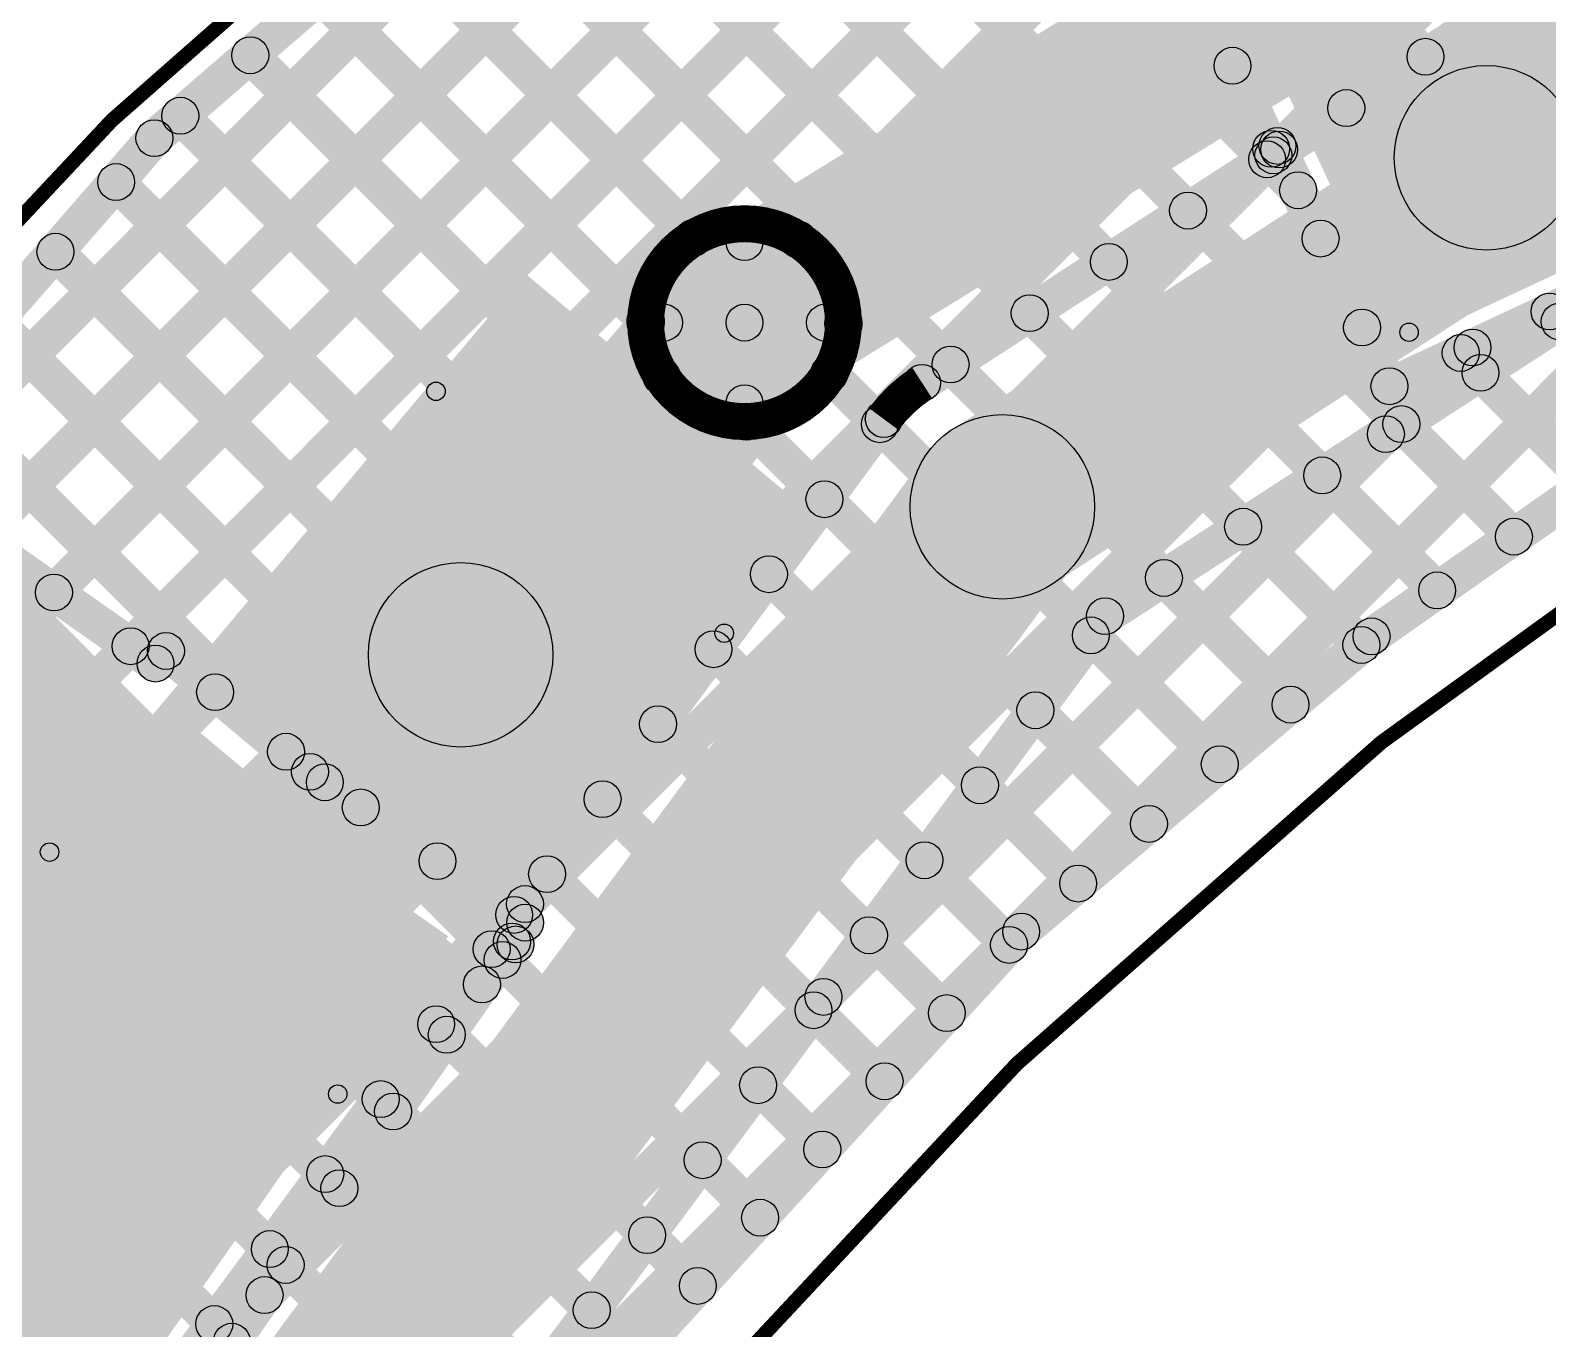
# Model space of a CAD drawing. Header units: millimetres. Extents: x 1.49 to 4.64, y 4.45 to 5.86.
# Drawn here: x 1.8464 to 2.2577, y 5.0424 to 5.3942 of the extents above; entities that cross this region are included whole.
import ezdxf

# ---------------------------------------------------------------- set-up
doc = ezdxf.new("R2010")
doc.units = ezdxf.units.MM
doc.header["$MEASUREMENT"] = 0
for name, color, linetype in [('BottomLayer', 5, 'Continuous'), ('Mechanical2', 216, 'Continuous'), ('TopLayer', 1, 'Continuous'), ('TopOverlay', 2, 'Continuous'), ('TopPaste', 8, 'Continuous'), ('TopSolder', 216, 'Continuous'), ('ViaHoleLayer', 16, 'Continuous')]:
    doc.layers.add(name, color=color, linetype=linetype)

# ---------------------------------------------------------------- blocks, each defined once
blk = doc.blocks.new('R__1206_2')
at = {"layer": 'TopLayer'}
for points in [[(-0.08, 0.035), (-0.02, 0.035), (-0.02, -0.035), (-0.08, -0.035)], [(0.02, 0.035), (0.08, 0.035), (0.08, -0.035), (0.02, -0.035)]]:
    blk.add_hatch(color=1, dxfattribs=at).paths.add_polyline_path(points)
at = {"layer": 'TopOverlay'}
h = blk.add_hatch(color=2, dxfattribs=at)
edge = h.paths.add_edge_path()
edge.add_arc((-0.084, 0.039), 0.0025, 0, 360)
h = blk.add_hatch(color=2, dxfattribs=at)
edge = h.paths.add_edge_path()
edge.add_arc((-0.084, 0.039), 0.0025, 0, 360)
for points in [[(-0.084, 0.0365), (-0.084, 0.0415), (0.084, 0.0415), (0.084, 0.0365)], [(-0.0815, -0.039), (-0.0865, -0.039), (-0.0865, 0.039), (-0.0815, 0.039)], [(0.0865, -0.039), (0.0815, -0.039), (0.0815, 0.039), (0.0865, 0.039)], [(-0.084, -0.0415), (-0.084, -0.0365), (0.084, -0.0365), (0.084, -0.0415)]]:
    blk.add_hatch(color=2, dxfattribs=at).paths.add_polyline_path(points)
h = blk.add_hatch(color=2, dxfattribs=at)
edge = h.paths.add_edge_path()
edge.add_arc((0.084, 0.039), 0.0025, 0, 360)
h = blk.add_hatch(color=2, dxfattribs=at)
edge = h.paths.add_edge_path()
edge.add_arc((0.084, 0.039), 0.0025, 0, 360)
h = blk.add_hatch(color=2, dxfattribs=at)
edge = h.paths.add_edge_path()
edge.add_arc((-0.084, -0.039), 0.0025, 0, 360)
h = blk.add_hatch(color=2, dxfattribs=at)
edge = h.paths.add_edge_path()
edge.add_arc((-0.084, -0.039), 0.0025, 0, 360)
h = blk.add_hatch(color=2, dxfattribs=at)
edge = h.paths.add_edge_path()
edge.add_arc((0.084, -0.039), 0.0025, 0, 360)
h = blk.add_hatch(color=2, dxfattribs=at)
edge = h.paths.add_edge_path()
edge.add_arc((0.084, -0.039), 0.0025, 0, 360)
at = {"layer": 'TopPaste'}
for points in [[(-0.08, 0.035), (-0.02, 0.035), (-0.02, -0.035), (-0.08, -0.035)], [(0.02, 0.035), (0.08, 0.035), (0.08, -0.035), (0.02, -0.035)]]:
    blk.add_hatch(color=8, dxfattribs=at).paths.add_polyline_path(points)
at = {"layer": 'TopSolder'}
for points in [[(-0.084, 0.039), (-0.016, 0.039), (-0.016, -0.039), (-0.084, -0.039)], [(0.016, 0.039), (0.084, 0.039), (0.084, -0.039), (0.016, -0.039)]]:
    blk.add_hatch(color=216, dxfattribs=at).paths.add_polyline_path(points)
at = {"layer": 'TopOverlay'}
for centre in [(-0.084, 0.039), (-0.084, 0.039), (0.084, 0.039), (0.084, 0.039), (-0.084, -0.039), (-0.084, -0.039), (0.084, -0.039), (0.084, -0.039)]:
    blk.add_circle(centre, 0.0025, dxfattribs=at)
blk = doc.blocks.new('W_____LED_5')
at = {"layer": 'TopLayer'}
for points in [[(-0.06526, 0.04685), (-0.02195, 0.04685), (-0.02195, -0.04685), (-0.06526, -0.04685)], [(-0.00226, 0.04685), (0.08947, 0.04685), (0.08947, -0.04685), (-0.00226, -0.04685)]]:
    blk.add_hatch(color=1, dxfattribs=at).paths.add_polyline_path(points)
at = {"layer": 'TopOverlay'}
h = blk.add_hatch(color=2, dxfattribs=at)
edge = h.paths.add_edge_path()
edge.add_arc((-0.069, 0.051), 0.0025, 0, 360)
h = blk.add_hatch(color=2, dxfattribs=at)
edge = h.paths.add_edge_path()
edge.add_arc((-0.069, 0.051), 0.0025, 0, 360)
for points in [[(-0.069, 0.0485), (-0.069, 0.0535), (0.094, 0.0535), (0.094, 0.0485)], [(-0.0715, 0.051), (-0.0665, 0.051), (-0.0665, -0.051), (-0.0715, -0.051)], [(0.134, 0.05301), (0.091, 0.05301), (0.091, -0.05299), (0.134, -0.05299)], [(-0.069, -0.0535), (-0.069, -0.0485), (0.094, -0.0485), (0.094, -0.0535)]]:
    blk.add_hatch(color=2, dxfattribs=at).paths.add_polyline_path(points)
h = blk.add_hatch(color=2, dxfattribs=at)
edge = h.paths.add_edge_path()
edge.add_arc((0.094, 0.051), 0.0025, 0, 360)
h = blk.add_hatch(color=2, dxfattribs=at)
edge = h.paths.add_edge_path()
edge.add_arc((-0.069, -0.051), 0.0025, 0, 360)
h = blk.add_hatch(color=2, dxfattribs=at)
edge = h.paths.add_edge_path()
edge.add_arc((-0.069, -0.051), 0.0025, 0, 360)
h = blk.add_hatch(color=2, dxfattribs=at)
edge = h.paths.add_edge_path()
edge.add_arc((0.094, -0.051), 0.0025, 0, 360)
at = {"layer": 'TopPaste'}
for points in [[(-0.06526, 0.04685), (-0.02195, 0.04685), (-0.02195, -0.04685), (-0.06526, -0.04685)], [(-0.00226, 0.04685), (0.08947, 0.04685), (0.08947, -0.04685), (-0.00226, -0.04685)]]:
    blk.add_hatch(color=8, dxfattribs=at).paths.add_polyline_path(points)
at = {"layer": 'TopSolder'}
for points in [[(-0.06926, 0.05085), (-0.01795, 0.05085), (-0.01795, -0.05085), (-0.06926, -0.05085)], [(-0.00626, 0.05085), (0.09347, 0.05085), (0.09347, -0.05085), (-0.00626, -0.05085)]]:
    blk.add_hatch(color=216, dxfattribs=at).paths.add_polyline_path(points)
at = {"layer": 'TopOverlay'}
for centre in [(-0.069, 0.051), (-0.069, 0.051), (0.094, 0.051), (-0.069, -0.051), (-0.069, -0.051), (0.094, -0.051)]:
    blk.add_circle(centre, 0.0025, dxfattribs=at)

msp = doc.modelspace()

# ---------------------------------------------------------------- hatches: boundary and pattern name
at = {"layer": 'BottomLayer'}
for points in [[(2.1869, 5.35681), (2.17983, 5.36388), (2.58827, 5.77232), (2.59534, 5.76525)], [(1.51354, 4.7188), (1.50646, 4.72587), (2.53458, 5.75399), (2.54166, 5.74692)], [(2.07034, 5.31096), (2.06327, 5.31803), (2.4809, 5.73566), (2.48797, 5.72859)], [(2.05804, 5.33401), (2.05097, 5.34109), (2.42721, 5.71733), (2.43428, 5.71026)], [(1.51354, 4.82487), (1.50646, 4.83194), (2.36466, 5.69013), (2.37173, 5.68306)], [(1.54709, 4.89377), (1.54001, 4.90084), (2.29395, 5.65478), (2.30102, 5.64771)], [(1.58833, 4.97037), (1.58126, 4.97745), (2.21993, 5.61611), (2.227, 5.60904)], [(1.63852, 5.05592), (1.63145, 5.06299), (2.13636, 5.5679), (2.14343, 5.56083)], [(2.08045, 5.52413), (2.08752, 5.5312), (2.22813, 5.39059), (2.22106, 5.38352)], [(2.05308, 5.2937), (2.02692, 5.3363), (2.3373, 5.52691), (2.36347, 5.4843)], [(2.05989, 5.50933), (2.06696, 5.5164), (2.20668, 5.37669), (2.1996, 5.36962)], [(2.03934, 5.49453), (2.04641, 5.5016), (2.18522, 5.36279), (2.17815, 5.35572)], [(1.71316, 5.16591), (1.70609, 5.17298), (2.02281, 5.48971), (2.02988, 5.48263)], [(2.01878, 5.47973), (2.02585, 5.4868), (2.16376, 5.34889), (2.15669, 5.34182)], [(1.99823, 5.46493), (2.0053, 5.472), (2.14231, 5.33499), (2.13524, 5.32792)], [(1.88327, 5.36122), (1.87673, 5.36878), (1.98673, 5.46378), (1.99327, 5.45622)], [(1.97835, 5.44945), (1.98542, 5.45653), (2.12085, 5.32109), (2.11378, 5.31402)], [(1.95938, 5.43307), (1.96645, 5.44014), (2.09939, 5.3072), (2.09232, 5.30013)], [(1.94041, 5.41669), (1.94748, 5.42376), (2.02972, 5.34151), (2.02265, 5.33444)], [(2.09087, 5.29447), (2.08544, 5.30287), (2.27053, 5.42277), (2.27597, 5.41438)], [(1.92143, 5.4003), (1.92851, 5.40737), (2.01673, 5.31915), (2.00966, 5.31208)], [(2.12349, 5.24412), (2.09631, 5.28608), (2.28141, 5.40598), (2.30859, 5.36402)], [(1.90246, 5.38392), (1.90953, 5.39099), (2.05016, 5.25037), (2.04309, 5.2433)], [(1.88349, 5.36753), (1.89056, 5.37461), (2.03512, 5.23005), (2.02805, 5.22298)], [(1.71377, 5.16671), (1.70623, 5.17329), (1.87623, 5.36829), (1.88377, 5.36171)], [(1.8661, 5.34957), (1.87317, 5.35664), (2.02008, 5.20973), (2.01301, 5.20266)], [(1.96427, 4.99275), (1.95719, 4.99982), (2.30964, 5.35227), (2.31672, 5.3452)], [(2.14046, 5.23127), (2.13502, 5.23967), (2.30935, 5.35259), (2.31479, 5.3442)], [(1.84963, 5.33068), (1.8567, 5.33776), (2.00505, 5.18941), (1.99797, 5.18234)], [(2.045, 5.315), (2.035, 5.315), (2.035, 5.33681), (2.045, 5.33681)], [(1.54984, 4.63479), (1.51016, 4.66521), (2.02016, 5.33021), (2.05984, 5.29979)], [(1.83316, 5.3118), (1.84024, 5.31887), (1.99001, 5.16909), (1.98294, 5.16202)], [(2.01819, 5.31), (2.01819, 5.32), (2.04, 5.32), (2.04, 5.31)], [(2.04, 5.31), (2.04, 5.32), (2.06181, 5.32), (2.06181, 5.31)], [(2.25745, 5.31177), (2.26452, 5.31884), (2.29371, 5.28966), (2.28664, 5.28259)], [(2.045, 5.29319), (2.035, 5.29319), (2.035, 5.315), (2.045, 5.315)], [(1.51354, 4.78951), (1.50646, 4.79658), (2.01391, 5.30403), (2.02099, 5.29696)], [(2.05944, 5.29765), (2.06651, 5.30472), (2.08023, 5.291), (2.07316, 5.28393)], [(2.21287, 5.2259), (2.20713, 5.2341), (2.30713, 5.3041), (2.31287, 5.2959)], [(2.23599, 5.29787), (2.24307, 5.30494), (2.27291, 5.2751), (2.26584, 5.26803)], [(1.8167, 5.29291), (1.82377, 5.29998), (1.97497, 5.14878), (1.9679, 5.1417)], [(1.51354, 4.75416), (1.50646, 4.76123), (2.03697, 5.29173), (2.04404, 5.28466)], [(1.69687, 4.76582), (1.68883, 4.77177), (2.07372, 5.29186), (2.08176, 5.28591)], [(2.03708, 5.28466), (2.04415, 5.29173), (2.06519, 5.27069), (2.05812, 5.26361)], [(2.21454, 5.28398), (2.22161, 5.29105), (2.25211, 5.26054), (2.24504, 5.25347)], [(2.06492, 5.12876), (2.05785, 5.13583), (2.21034, 5.28833), (2.21741, 5.28126)], [(1.7451, 4.73013), (1.7049, 4.75987), (2.08981, 5.27997), (2.13, 5.25023)], [(1.80023, 5.27402), (1.8073, 5.28109), (1.95994, 5.12846), (1.95286, 5.12139)], [(2.19308, 5.27008), (2.20015, 5.27715), (2.23132, 5.24598), (2.22425, 5.23891)], [(1.78376, 5.25513), (1.79083, 5.2622), (1.9449, 5.10814), (1.93783, 5.10107)], [(2.17163, 5.25618), (2.1787, 5.26325), (2.21075, 5.23119), (2.20368, 5.22412)], [(2.15017, 5.24228), (2.15724, 5.24935), (2.19156, 5.21503), (2.18449, 5.20796)], [(1.7673, 5.23624), (1.77437, 5.24331), (1.92986, 5.08782), (1.92279, 5.08075)], [(1.76117, 4.71823), (1.75313, 4.72418), (2.13372, 5.23845), (2.14176, 5.2325)], [(2.11822, 5.14618), (2.11178, 5.15382), (2.20678, 5.23382), (2.21322, 5.22618)], [(2.13035, 5.22674), (2.13743, 5.23381), (2.17237, 5.19887), (2.1653, 5.1918)], [(1.75083, 5.21735), (1.7579, 5.22443), (1.91483, 5.0675), (1.90775, 5.06043)], [(2.11532, 5.20642), (2.12239, 5.21349), (2.15317, 5.1827), (2.1461, 5.17563)], [(1.73436, 5.19847), (1.74143, 5.20554), (1.89979, 5.04718), (1.89272, 5.04011)], [(2.10028, 5.1861), (2.10735, 5.19317), (2.13398, 5.16654), (2.12691, 5.15947)], [(1.7179, 5.17958), (1.72497, 5.18665), (1.88475, 5.02686), (1.87768, 5.01979)], [(2.08524, 5.16578), (2.09232, 5.17285), (2.11524, 5.14993), (2.10817, 5.14286)], [(1.51354, 4.68344), (1.50646, 4.69052), (1.97695, 5.161), (1.98402, 5.15393)], [(2.01369, 5.03163), (2.00631, 5.03837), (2.11131, 5.15337), (2.11869, 5.14663)], [(2.07021, 5.14546), (2.07728, 5.15253), (2.09837, 5.13145), (2.0913, 5.12438)], [(2.05517, 5.12514), (2.06224, 5.13222), (2.08149, 5.11296), (2.07442, 5.10589)], [(2.04013, 5.10483), (2.04721, 5.1119), (2.06462, 5.09448), (2.05755, 5.08741)], [(2.0251, 5.08451), (2.03217, 5.09158), (2.04774, 5.076), (2.04067, 5.06893)], [(2.01006, 5.06419), (2.01713, 5.07126), (2.03087, 5.05752), (2.0238, 5.05045)], [(1.99502, 5.04387), (2.00209, 5.05094), (2.014, 5.03904), (2.00693, 5.03197)]]:
    msp.add_hatch(color=5, dxfattribs=at).paths.add_polyline_path(points)
h = msp.add_hatch(color=5, dxfattribs=at)
edge = h.paths.add_edge_path()
edge.add_arc((1.906, 5.38745), 0.005, 0, 360)
h = msp.add_hatch(color=5, dxfattribs=at)
edge = h.paths.add_edge_path()
edge.add_arc((2.2246, 5.38705), 0.005, 0, 360)
h = msp.add_hatch(color=5, dxfattribs=at)
edge = h.paths.add_edge_path()
edge.add_arc((2.20314, 5.37315), 0.005, 0, 360)
h = msp.add_hatch(color=5, dxfattribs=at)
edge = h.paths.add_edge_path()
edge.add_arc((1.88703, 5.37107), 0.005, 0, 360)
h = msp.add_hatch(color=5, dxfattribs=at)
edge = h.paths.add_edge_path()
edge.add_arc((1.88, 5.365), 0.005, 0, 360)
h = msp.add_hatch(color=5, dxfattribs=at)
edge = h.paths.add_edge_path()
edge.add_arc((1.88, 5.365), 0.005, 0, 360)
h = msp.add_hatch(color=5, dxfattribs=at)
edge = h.paths.add_edge_path()
edge.add_arc((2.18168, 5.35926), 0.005, 0, 360)
h = msp.add_hatch(color=5, dxfattribs=at)
edge = h.paths.add_edge_path()
edge.add_arc((2.18336, 5.36034), 0.005, 0, 360)
h = msp.add_hatch(color=5, dxfattribs=at)
edge = h.paths.add_edge_path()
edge.add_arc((1.86963, 5.35311), 0.005, 0, 360)
h = msp.add_hatch(color=5, dxfattribs=at)
edge = h.paths.add_edge_path()
edge.add_arc((2.16023, 5.34536), 0.005, 0, 360)
h = msp.add_hatch(color=5, dxfattribs=at)
edge = h.paths.add_edge_path()
edge.add_arc((2.04, 5.315), 0.025, 0, 360)
h = msp.add_hatch(color=5, dxfattribs=at)
edge = h.paths.add_edge_path()
edge.add_arc((2.04, 5.315), 0.025, 0, 360)
h = msp.add_hatch(color=5, dxfattribs=at)
edge = h.paths.add_edge_path()
edge.add_arc((2.02619, 5.33798), 0.005, 0, 360)
h = msp.add_hatch(color=5, dxfattribs=at)
edge = h.paths.add_edge_path()
edge.add_arc((2.04, 5.33681), 0.005, 0, 360)
h = msp.add_hatch(color=5, dxfattribs=at)
edge = h.paths.add_edge_path()
edge.add_arc((2.0545, 5.33755), 0.005, 0, 360)
h = msp.add_hatch(color=5, dxfattribs=at)
edge = h.paths.add_edge_path()
edge.add_arc((1.85317, 5.33422), 0.005, 0, 360)
h = msp.add_hatch(color=5, dxfattribs=at)
edge = h.paths.add_edge_path()
edge.add_arc((2.13877, 5.33146), 0.005, 0, 360)
h = msp.add_hatch(color=5, dxfattribs=at)
edge = h.paths.add_edge_path()
edge.add_arc((2.04, 5.315), 0.01181, 0, 360)
h = msp.add_hatch(color=5, dxfattribs=at)
edge = h.paths.add_edge_path()
edge.add_arc((2.0132, 5.31561), 0.005, 0, 360)
h = msp.add_hatch(color=5, dxfattribs=at)
edge = h.paths.add_edge_path()
edge.add_arc((2.01319, 5.315), 0.005, 0, 360)
h = msp.add_hatch(color=5, dxfattribs=at)
edge = h.paths.add_edge_path()
edge.add_arc((2.01819, 5.315), 0.005, 0, 360)
h = msp.add_hatch(color=5, dxfattribs=at)
edge = h.paths.add_edge_path()
edge.add_arc((2.04, 5.315), 0.005, 0, 360)
h = msp.add_hatch(color=5, dxfattribs=at)
edge = h.paths.add_edge_path()
edge.add_arc((2.04, 5.315), 0.005, 0, 360)
h = msp.add_hatch(color=5, dxfattribs=at)
edge = h.paths.add_edge_path()
edge.add_arc((2.04, 5.315), 0.005, 0, 360)
h = msp.add_hatch(color=5, dxfattribs=at)
edge = h.paths.add_edge_path()
edge.add_arc((2.04, 5.315), 0.005, 0, 360)
h = msp.add_hatch(color=5, dxfattribs=at)
edge = h.paths.add_edge_path()
edge.add_arc((2.06181, 5.315), 0.005, 0, 360)
h = msp.add_hatch(color=5, dxfattribs=at)
edge = h.paths.add_edge_path()
edge.add_arc((2.06681, 5.3145), 0.005, 0, 360)
h = msp.add_hatch(color=5, dxfattribs=at)
edge = h.paths.add_edge_path()
edge.add_arc((2.06681, 5.315), 0.005, 0, 360)
h = msp.add_hatch(color=5, dxfattribs=at)
edge = h.paths.add_edge_path()
edge.add_arc((2.11731, 5.31756), 0.005, 0, 360)
h = msp.add_hatch(color=5, dxfattribs=at)
edge = h.paths.add_edge_path()
edge.add_arc((2.26099, 5.31531), 0.005, 0, 360)
h = msp.add_hatch(color=5, dxfattribs=at)
edge = h.paths.add_edge_path()
edge.add_arc((2.09586, 5.30366), 0.005, 0, 360)
h = msp.add_hatch(color=5, dxfattribs=at)
edge = h.paths.add_edge_path()
edge.add_arc((2.01745, 5.3005), 0.005, 0, 360)
h = msp.add_hatch(color=5, dxfattribs=at)
edge = h.paths.add_edge_path()
edge.add_arc((2.06298, 5.30119), 0.005, 0, 360)
h = msp.add_hatch(color=5, dxfattribs=at)
edge = h.paths.add_edge_path()
edge.add_arc((2.08815, 5.29867), 0.005, 0, 360)
h = msp.add_hatch(color=5, dxfattribs=at)
edge = h.paths.add_edge_path()
edge.add_arc((2.08815, 5.29867), 0.005, 0, 360)
h = msp.add_hatch(color=5, dxfattribs=at)
edge = h.paths.add_edge_path()
edge.add_arc((2.08815, 5.29867), 0.005, 0, 360)
h = msp.add_hatch(color=5, dxfattribs=at)
edge = h.paths.add_edge_path()
edge.add_arc((2.23953, 5.30141), 0.005, 0, 360)
h = msp.add_hatch(color=5, dxfattribs=at)
edge = h.paths.add_edge_path()
edge.add_arc((2.04, 5.29319), 0.005, 0, 360)
h = msp.add_hatch(color=5, dxfattribs=at)
edge = h.paths.add_edge_path()
edge.add_arc((2.0405, 5.28819), 0.005, 0, 360)
h = msp.add_hatch(color=5, dxfattribs=at)
edge = h.paths.add_edge_path()
edge.add_arc((2.04061, 5.2882), 0.005, 0, 360)
h = msp.add_hatch(color=5, dxfattribs=at)
edge = h.paths.add_edge_path()
edge.add_arc((2.07669, 5.28747), 0.005, 0, 360)
h = msp.add_hatch(color=5, dxfattribs=at)
edge = h.paths.add_edge_path()
edge.add_arc((2.07774, 5.28888), 0.005, 0, 360)
h = msp.add_hatch(color=5, dxfattribs=at)
edge = h.paths.add_edge_path()
edge.add_arc((2.07774, 5.28888), 0.005, 0, 360)
h = msp.add_hatch(color=5, dxfattribs=at)
edge = h.paths.add_edge_path()
edge.add_arc((2.07775, 5.28889), 0.005, 0, 360)
h = msp.add_hatch(color=5, dxfattribs=at)
edge = h.paths.add_edge_path()
edge.add_arc((2.1099, 5.2651), 0.025, 0, 360)
h = msp.add_hatch(color=5, dxfattribs=at)
edge = h.paths.add_edge_path()
edge.add_arc((2.1099, 5.2651), 0.025, 0, 360)
h = msp.add_hatch(color=5, dxfattribs=at)
edge = h.paths.add_edge_path()
edge.add_arc((2.21807, 5.28751), 0.005, 0, 360)
h = msp.add_hatch(color=5, dxfattribs=at)
edge = h.paths.add_edge_path()
edge.add_arc((2.21388, 5.28479), 0.005, 0, 360)
h = msp.add_hatch(color=5, dxfattribs=at)
edge = h.paths.add_edge_path()
edge.add_arc((2.19662, 5.27361), 0.005, 0, 360)
h = msp.add_hatch(color=5, dxfattribs=at)
edge = h.paths.add_edge_path()
edge.add_arc((2.06166, 5.26715), 0.005, 0, 360)
h = msp.add_hatch(color=5, dxfattribs=at)
edge = h.paths.add_edge_path()
edge.add_arc((2.17516, 5.25971), 0.005, 0, 360)
h = msp.add_hatch(color=5, dxfattribs=at)
edge = h.paths.add_edge_path()
edge.add_arc((2.24858, 5.25701), 0.005, 0, 360)
h = msp.add_hatch(color=5, dxfattribs=at)
edge = h.paths.add_edge_path()
edge.add_arc((2.04662, 5.24683), 0.005, 0, 360)
h = msp.add_hatch(color=5, dxfattribs=at)
edge = h.paths.add_edge_path()
edge.add_arc((2.1537, 5.24581), 0.005, 0, 360)
h = msp.add_hatch(color=5, dxfattribs=at)
edge = h.paths.add_edge_path()
edge.add_arc((2.22778, 5.24245), 0.005, 0, 360)
h = msp.add_hatch(color=5, dxfattribs=at)
edge = h.paths.add_edge_path()
edge.add_arc((2.13774, 5.23547), 0.005, 0, 360)
h = msp.add_hatch(color=5, dxfattribs=at)
edge = h.paths.add_edge_path()
edge.add_arc((2.13774, 5.23547), 0.005, 0, 360)
h = msp.add_hatch(color=5, dxfattribs=at)
edge = h.paths.add_edge_path()
edge.add_arc((2.13389, 5.23027), 0.005, 0, 360)
h = msp.add_hatch(color=5, dxfattribs=at)
edge = h.paths.add_edge_path()
edge.add_arc((2.20722, 5.22766), 0.005, 0, 360)
h = msp.add_hatch(color=5, dxfattribs=at)
edge = h.paths.add_edge_path()
edge.add_arc((2.21, 5.23), 0.005, 0, 360)
h = msp.add_hatch(color=5, dxfattribs=at)
edge = h.paths.add_edge_path()
edge.add_arc((2.21, 5.23), 0.005, 0, 360)
h = msp.add_hatch(color=5, dxfattribs=at)
edge = h.paths.add_edge_path()
edge.add_arc((2.03158, 5.22651), 0.005, 0, 360)
h = msp.add_hatch(color=5, dxfattribs=at)
edge = h.paths.add_edge_path()
edge.add_arc((2.18802, 5.21149), 0.005, 0, 360)
h = msp.add_hatch(color=5, dxfattribs=at)
edge = h.paths.add_edge_path()
edge.add_arc((2.11885, 5.20995), 0.005, 0, 360)
h = msp.add_hatch(color=5, dxfattribs=at)
edge = h.paths.add_edge_path()
edge.add_arc((2.01655, 5.2062), 0.005, 0, 360)
h = msp.add_hatch(color=5, dxfattribs=at)
edge = h.paths.add_edge_path()
edge.add_arc((2.16883, 5.19533), 0.005, 0, 360)
h = msp.add_hatch(color=5, dxfattribs=at)
edge = h.paths.add_edge_path()
edge.add_arc((2.10382, 5.18964), 0.005, 0, 360)
h = msp.add_hatch(color=5, dxfattribs=at)
edge = h.paths.add_edge_path()
edge.add_arc((2.00151, 5.18588), 0.005, 0, 360)
h = msp.add_hatch(color=5, dxfattribs=at)
edge = h.paths.add_edge_path()
edge.add_arc((2.14964, 5.17917), 0.005, 0, 360)
h = msp.add_hatch(color=5, dxfattribs=at)
edge = h.paths.add_edge_path()
edge.add_arc((2.08878, 5.16932), 0.005, 0, 360)
h = msp.add_hatch(color=5, dxfattribs=at)
edge = h.paths.add_edge_path()
edge.add_arc((1.98647, 5.16556), 0.005, 0, 360)
h = msp.add_hatch(color=5, dxfattribs=at)
edge = h.paths.add_edge_path()
edge.add_arc((2.13045, 5.16301), 0.005, 0, 360)
h = msp.add_hatch(color=5, dxfattribs=at)
edge = h.paths.add_edge_path()
edge.add_arc((1.98048, 5.15746), 0.005, 0, 360)
h = msp.add_hatch(color=5, dxfattribs=at)
edge = h.paths.add_edge_path()
edge.add_arc((2.115, 5.15), 0.005, 0, 360)
h = msp.add_hatch(color=5, dxfattribs=at)
edge = h.paths.add_edge_path()
edge.add_arc((2.115, 5.15), 0.005, 0, 360)
h = msp.add_hatch(color=5, dxfattribs=at)
edge = h.paths.add_edge_path()
edge.add_arc((1.97144, 5.14524), 0.005, 0, 360)
h = msp.add_hatch(color=5, dxfattribs=at)
edge = h.paths.add_edge_path()
edge.add_arc((2.07374, 5.149), 0.005, 0, 360)
h = msp.add_hatch(color=5, dxfattribs=at)
edge = h.paths.add_edge_path()
edge.add_arc((2.11171, 5.14639), 0.005, 0, 360)
h = msp.add_hatch(color=5, dxfattribs=at)
edge = h.paths.add_edge_path()
edge.add_arc((2.06139, 5.1323), 0.005, 0, 360)
h = msp.add_hatch(color=5, dxfattribs=at)
edge = h.paths.add_edge_path()
edge.add_arc((1.9564, 5.12492), 0.005, 0, 360)
h = msp.add_hatch(color=5, dxfattribs=at)
edge = h.paths.add_edge_path()
edge.add_arc((2.05871, 5.12868), 0.005, 0, 360)
h = msp.add_hatch(color=5, dxfattribs=at)
edge = h.paths.add_edge_path()
edge.add_arc((2.09483, 5.12791), 0.005, 0, 360)
h = msp.add_hatch(color=5, dxfattribs=at)
edge = h.paths.add_edge_path()
edge.add_arc((2.04367, 5.10836), 0.005, 0, 360)
h = msp.add_hatch(color=5, dxfattribs=at)
edge = h.paths.add_edge_path()
edge.add_arc((2.07796, 5.10943), 0.005, 0, 360)
h = msp.add_hatch(color=5, dxfattribs=at)
edge = h.paths.add_edge_path()
edge.add_arc((1.94136, 5.1046), 0.005, 0, 360)
h = msp.add_hatch(color=5, dxfattribs=at)
edge = h.paths.add_edge_path()
edge.add_arc((2.02863, 5.08804), 0.005, 0, 360)
h = msp.add_hatch(color=5, dxfattribs=at)
edge = h.paths.add_edge_path()
edge.add_arc((2.06108, 5.09095), 0.005, 0, 360)
h = msp.add_hatch(color=5, dxfattribs=at)
edge = h.paths.add_edge_path()
edge.add_arc((1.92633, 5.08428), 0.005, 0, 360)
h = msp.add_hatch(color=5, dxfattribs=at)
edge = h.paths.add_edge_path()
edge.add_arc((2.04421, 5.07247), 0.005, 0, 360)
h = msp.add_hatch(color=5, dxfattribs=at)
edge = h.paths.add_edge_path()
edge.add_arc((2.0136, 5.06772), 0.005, 0, 360)
h = msp.add_hatch(color=5, dxfattribs=at)
edge = h.paths.add_edge_path()
edge.add_arc((1.91129, 5.06397), 0.005, 0, 360)
h = msp.add_hatch(color=5, dxfattribs=at)
edge = h.paths.add_edge_path()
edge.add_arc((2.02733, 5.05399), 0.005, 0, 360)
h = msp.add_hatch(color=5, dxfattribs=at)
edge = h.paths.add_edge_path()
edge.add_arc((1.99856, 5.04741), 0.005, 0, 360)
h = msp.add_hatch(color=5, dxfattribs=at)
edge = h.paths.add_edge_path()
edge.add_arc((1.89625, 5.04365), 0.005, 0, 360)
at = {"layer": 'TopLayer'}
for points in [[(1.8771, 5.22379), (1.87003, 5.23086), (2.29395, 5.65478), (2.30102, 5.64771)], [(1.85631, 5.23835), (1.84924, 5.24542), (2.21993, 5.61611), (2.227, 5.60904)], [(1.83551, 5.25291), (1.82844, 5.25998), (2.13636, 5.5679), (2.14343, 5.56083)], [(2.19003, 5.38204), (2.30967, 5.43782), (2.26907, 5.52488), (2.14944, 5.46909)], [(2.03934, 5.49453), (2.04641, 5.5016), (2.19361, 5.3544), (2.18654, 5.34733)], [(1.71316, 5.16591), (1.70609, 5.17298), (2.02281, 5.48971), (2.02988, 5.48263)], [(2.01878, 5.47973), (2.02585, 5.4868), (2.25211, 5.26054), (2.24504, 5.25347)], [(2.12497, 5.47423), (2.13404, 5.47846), (2.18731, 5.36422), (2.17825, 5.35999)], [(1.99823, 5.46493), (2.0053, 5.472), (2.23132, 5.24598), (2.22425, 5.23891)], [(1.88327, 5.36122), (1.87673, 5.36878), (1.98673, 5.46378), (1.99327, 5.45622)], [(1.9, 5.21133), (1.89293, 5.2184), (2.13501, 5.46049), (2.14209, 5.45342)], [(1.97835, 5.44945), (1.98542, 5.45653), (2.21075, 5.23119), (2.20368, 5.22412)], [(1.95938, 5.43307), (1.96645, 5.44014), (2.19156, 5.21503), (2.18449, 5.20796)], [(2.05804, 5.33401), (2.05097, 5.34109), (2.14626, 5.43638), (2.15333, 5.4293)], [(1.94041, 5.41669), (1.94748, 5.42376), (2.02972, 5.34151), (2.02265, 5.33444)], [(2.07034, 5.31096), (2.06327, 5.31803), (2.1575, 5.41226), (2.16457, 5.40519)], [(1.92143, 5.4003), (1.92851, 5.40737), (2.01673, 5.31915), (2.00966, 5.31208)], [(2.25176, 5.33706), (2.2305, 5.38231), (2.28437, 5.40763), (2.30563, 5.36237)], [(1.90246, 5.38392), (1.90953, 5.39099), (2.13398, 5.16654), (2.12691, 5.15947)], [(1.96028, 5.16555), (1.95321, 5.17262), (2.16875, 5.38815), (2.17582, 5.38108)], [(1.88349, 5.36753), (1.89056, 5.37461), (2.11524, 5.14993), (2.10817, 5.14286)], [(1.71377, 5.16671), (1.70623, 5.17329), (1.87623, 5.36829), (1.88377, 5.36171)], [(1.98108, 5.15098), (1.974, 5.15806), (2.18139, 5.36544), (2.18846, 5.35837)], [(2.17994, 5.36078), (2.189, 5.365), (2.21936, 5.29988), (2.2103, 5.29566)], [(1.8661, 5.34957), (1.87317, 5.35664), (2.09837, 5.13145), (2.0913, 5.12438)], [(2.21695, 5.29324), (2.21272, 5.3023), (2.30335, 5.34456), (2.30758, 5.3355)], [(1.7431, 4.77158), (1.73602, 4.77865), (2.30007, 5.3427), (2.30714, 5.33563)], [(1.91341, 5.04797), (1.90634, 5.05504), (2.19263, 5.34133), (2.19971, 5.33426)], [(1.84963, 5.33068), (1.8567, 5.33776), (2.08149, 5.11296), (2.07442, 5.10589)], [(2.045, 5.315), (2.035, 5.315), (2.035, 5.33681), (2.045, 5.33681)], [(1.98203, 5.20875), (1.94403, 5.24125), (2.021, 5.33125), (2.059, 5.29875)], [(1.83316, 5.3118), (1.84024, 5.31887), (2.06462, 5.09448), (2.05755, 5.08741)], [(2.01819, 5.31), (2.01819, 5.32), (2.04, 5.32), (2.04, 5.31)], [(2.04, 5.31), (2.04, 5.32), (2.06181, 5.32), (2.06181, 5.31)], [(2.25473, 5.31449), (2.26181, 5.32156), (2.29371, 5.28966), (2.28664, 5.28259)], [(1.83083, 4.93003), (1.82376, 4.9371), (2.20388, 5.31722), (2.21095, 5.31015)], [(2.045, 5.29319), (2.035, 5.29319), (2.035, 5.315), (2.045, 5.315)], [(1.74826, 4.8121), (1.74119, 4.81917), (2.23382, 5.31181), (2.2409, 5.30474)], [(2.23062, 5.30325), (2.23769, 5.31032), (2.27291, 5.2751), (2.26584, 5.26803)], [(1.91922, 5.1952), (1.91215, 5.20227), (2.01391, 5.30403), (2.02099, 5.29696)], [(2.05944, 5.29765), (2.06651, 5.30472), (2.17237, 5.19887), (2.1653, 5.1918)], [(2.21287, 5.2259), (2.20713, 5.2341), (2.30713, 5.3041), (2.31287, 5.2959)], [(1.8167, 5.29291), (1.82377, 5.29998), (1.92976, 5.19399), (1.92269, 5.18692)], [(1.93949, 5.18011), (1.93242, 5.18718), (2.03697, 5.29173), (2.04404, 5.28466)], [(2.03708, 5.28466), (2.04415, 5.29173), (2.15317, 5.1827), (2.1461, 5.17563)], [(1.82474, 5.25541), (1.83048, 5.2636), (1.88316, 5.22671), (1.87742, 5.21852)], [(1.72094, 4.80783), (1.95965, 5.14874), (1.8313, 5.23861), (1.59259, 4.8977)], [(2.11822, 5.14618), (2.11178, 5.15382), (2.20678, 5.23382), (2.21322, 5.22618)], [(1.88412, 5.2194), (1.87646, 5.22583), (1.87932, 5.22925), (1.88698, 5.22282)], [(1.87994, 5.2222), (1.88637, 5.22986), (1.9254, 5.19711), (1.91897, 5.18945)], [(1.91932, 5.18918), (1.92505, 5.19738), (1.98341, 5.15652), (1.97767, 5.14832)], [(1.98106, 5.14445), (1.97287, 5.15018), (1.97644, 5.15529), (1.98464, 5.14955)], [(1.97292, 5.13282), (1.96473, 5.13855), (1.97287, 5.15018), (1.98106, 5.14445)], [(2.01369, 5.03163), (2.00631, 5.03837), (2.11131, 5.15337), (2.11869, 5.14663)], [(1.97265, 5.13247), (1.96499, 5.1389), (1.97408, 5.14973), (1.98174, 5.1433)], [(1.97084, 5.13877), (1.97791, 5.14584), (2.04774, 5.076), (2.04067, 5.06893)], [(1.72872, 4.78407), (1.72053, 4.78981), (1.96473, 5.13855), (1.97292, 5.13282)], [(1.95574, 5.11851), (1.96281, 5.12558), (2.03087, 5.05752), (2.0238, 5.05045)], [(1.94118, 5.09772), (1.94825, 5.10479), (2.014, 5.03904), (2.00693, 5.03197)], [(1.92662, 5.07692), (1.93369, 5.08399), (1.99959, 5.01809), (1.99252, 5.01102)], [(1.91206, 5.05613), (1.91913, 5.0632), (1.98526, 4.99707), (1.97819, 4.98999)]]:
    msp.add_hatch(color=1, dxfattribs=at).paths.add_polyline_path(points)
h = msp.add_hatch(color=1, dxfattribs=at)
edge = h.paths.add_edge_path()
edge.add_arc((1.906, 5.38745), 0.005, 0, 360)
h = msp.add_hatch(color=1, dxfattribs=at)
edge = h.paths.add_edge_path()
edge.add_arc((2.17228, 5.38462), 0.005, 0, 360)
h = msp.add_hatch(color=1, dxfattribs=at)
edge = h.paths.add_edge_path()
edge.add_arc((2.24113, 5.35968), 0.025, 0, 360)
h = msp.add_hatch(color=1, dxfattribs=at)
edge = h.paths.add_edge_path()
edge.add_arc((1.88703, 5.37107), 0.005, 0, 360)
h = msp.add_hatch(color=1, dxfattribs=at)
edge = h.paths.add_edge_path()
edge.add_arc((1.88, 5.365), 0.005, 0, 360)
h = msp.add_hatch(color=1, dxfattribs=at)
edge = h.paths.add_edge_path()
edge.add_arc((1.88, 5.365), 0.005, 0, 360)
h = msp.add_hatch(color=1, dxfattribs=at)
edge = h.paths.add_edge_path()
edge.add_arc((2.18278, 5.3621), 0.005, 0, 360)
h = msp.add_hatch(color=1, dxfattribs=at)
edge = h.paths.add_edge_path()
edge.add_arc((2.18447, 5.36289), 0.005, 0, 360)
h = msp.add_hatch(color=1, dxfattribs=at)
edge = h.paths.add_edge_path()
edge.add_arc((2.18493, 5.36191), 0.005, 0, 360)
h = msp.add_hatch(color=1, dxfattribs=at)
edge = h.paths.add_edge_path()
edge.add_arc((1.86963, 5.35311), 0.005, 0, 360)
h = msp.add_hatch(color=1, dxfattribs=at)
edge = h.paths.add_edge_path()
edge.add_arc((2.19007, 5.35087), 0.005, 0, 360)
h = msp.add_hatch(color=1, dxfattribs=at)
edge = h.paths.add_edge_path()
edge.add_arc((2.04, 5.315), 0.025, 0, 360)
h = msp.add_hatch(color=1, dxfattribs=at)
edge = h.paths.add_edge_path()
edge.add_arc((2.02619, 5.33798), 0.005, 0, 360)
h = msp.add_hatch(color=1, dxfattribs=at)
edge = h.paths.add_edge_path()
edge.add_arc((2.04, 5.33681), 0.005, 0, 360)
h = msp.add_hatch(color=1, dxfattribs=at)
edge = h.paths.add_edge_path()
edge.add_arc((2.0545, 5.33755), 0.005, 0, 360)
h = msp.add_hatch(color=1, dxfattribs=at)
edge = h.paths.add_edge_path()
edge.add_arc((2.19617, 5.33779), 0.005, 0, 360)
h = msp.add_hatch(color=1, dxfattribs=at)
edge = h.paths.add_edge_path()
edge.add_arc((1.85317, 5.33422), 0.005, 0, 360)
h = msp.add_hatch(color=1, dxfattribs=at)
edge = h.paths.add_edge_path()
edge.add_arc((2.04, 5.315), 0.01181, 0, 360)
h = msp.add_hatch(color=1, dxfattribs=at)
edge = h.paths.add_edge_path()
edge.add_arc((2.25827, 5.31802), 0.005, 0, 360)
h = msp.add_hatch(color=1, dxfattribs=at)
edge = h.paths.add_edge_path()
edge.add_arc((2.0132, 5.31561), 0.005, 0, 360)
h = msp.add_hatch(color=1, dxfattribs=at)
edge = h.paths.add_edge_path()
edge.add_arc((2.01319, 5.315), 0.005, 0, 360)
h = msp.add_hatch(color=1, dxfattribs=at)
edge = h.paths.add_edge_path()
edge.add_arc((2.01819, 5.315), 0.005, 0, 360)
h = msp.add_hatch(color=1, dxfattribs=at)
edge = h.paths.add_edge_path()
edge.add_arc((2.04, 5.315), 0.005, 0, 360)
h = msp.add_hatch(color=1, dxfattribs=at)
edge = h.paths.add_edge_path()
edge.add_arc((2.04, 5.315), 0.005, 0, 360)
h = msp.add_hatch(color=1, dxfattribs=at)
edge = h.paths.add_edge_path()
edge.add_arc((2.04, 5.315), 0.005, 0, 360)
h = msp.add_hatch(color=1, dxfattribs=at)
edge = h.paths.add_edge_path()
edge.add_arc((2.04, 5.315), 0.005, 0, 360)
h = msp.add_hatch(color=1, dxfattribs=at)
edge = h.paths.add_edge_path()
edge.add_arc((2.06181, 5.315), 0.005, 0, 360)
h = msp.add_hatch(color=1, dxfattribs=at)
edge = h.paths.add_edge_path()
edge.add_arc((2.06681, 5.3145), 0.005, 0, 360)
h = msp.add_hatch(color=1, dxfattribs=at)
edge = h.paths.add_edge_path()
edge.add_arc((2.06681, 5.315), 0.005, 0, 360)
h = msp.add_hatch(color=1, dxfattribs=at)
edge = h.paths.add_edge_path()
edge.add_arc((2.20741, 5.31368), 0.005, 0, 360)
h = msp.add_hatch(color=1, dxfattribs=at)
edge = h.paths.add_edge_path()
edge.add_arc((2.23416, 5.30678), 0.005, 0, 360)
h = msp.add_hatch(color=1, dxfattribs=at)
edge = h.paths.add_edge_path()
edge.add_arc((2.23736, 5.30827), 0.005, 0, 360)
h = msp.add_hatch(color=1, dxfattribs=at)
edge = h.paths.add_edge_path()
edge.add_arc((2.01745, 5.3005), 0.005, 0, 360)
h = msp.add_hatch(color=1, dxfattribs=at)
edge = h.paths.add_edge_path()
edge.add_arc((2.06298, 5.30119), 0.005, 0, 360)
h = msp.add_hatch(color=1, dxfattribs=at)
edge = h.paths.add_edge_path()
edge.add_arc((2.21483, 5.29777), 0.005, 0, 360)
h = msp.add_hatch(color=1, dxfattribs=at)
edge = h.paths.add_edge_path()
edge.add_arc((2.21483, 5.29777), 0.005, 0, 360)
h = msp.add_hatch(color=1, dxfattribs=at)
edge = h.paths.add_edge_path()
edge.add_arc((2.04, 5.29319), 0.005, 0, 360)
h = msp.add_hatch(color=1, dxfattribs=at)
edge = h.paths.add_edge_path()
edge.add_arc((2.0405, 5.28819), 0.005, 0, 360)
h = msp.add_hatch(color=1, dxfattribs=at)
edge = h.paths.add_edge_path()
edge.add_arc((2.04061, 5.2882), 0.005, 0, 360)
h = msp.add_hatch(color=1, dxfattribs=at)
edge = h.paths.add_edge_path()
edge.add_arc((2.24858, 5.25701), 0.005, 0, 360)
h = msp.add_hatch(color=1, dxfattribs=at)
edge = h.paths.add_edge_path()
edge.add_arc((1.96303, 5.225), 0.025, 0, 360)
h = msp.add_hatch(color=1, dxfattribs=at)
edge = h.paths.add_edge_path()
edge.add_arc((1.85277, 5.24188), 0.005, 0, 360)
h = msp.add_hatch(color=1, dxfattribs=at)
edge = h.paths.add_edge_path()
edge.add_arc((2.22778, 5.24245), 0.005, 0, 360)
h = msp.add_hatch(color=1, dxfattribs=at)
edge = h.paths.add_edge_path()
edge.add_arc((2.20722, 5.22766), 0.005, 0, 360)
h = msp.add_hatch(color=1, dxfattribs=at)
edge = h.paths.add_edge_path()
edge.add_arc((2.21, 5.23), 0.005, 0, 360)
h = msp.add_hatch(color=1, dxfattribs=at)
edge = h.paths.add_edge_path()
edge.add_arc((2.21, 5.23), 0.005, 0, 360)
h = msp.add_hatch(color=1, dxfattribs=at)
edge = h.paths.add_edge_path()
edge.add_arc((1.87357, 5.22732), 0.005, 0, 360)
h = msp.add_hatch(color=1, dxfattribs=at)
edge = h.paths.add_edge_path()
edge.add_arc((1.88315, 5.22603), 0.005, 0, 360)
h = msp.add_hatch(color=1, dxfattribs=at)
edge = h.paths.add_edge_path()
edge.add_arc((1.88315, 5.22603), 0.005, 0, 360)
h = msp.add_hatch(color=1, dxfattribs=at)
edge = h.paths.add_edge_path()
edge.add_arc((1.88029, 5.22262), 0.005, 0, 360)
h = msp.add_hatch(color=1, dxfattribs=at)
edge = h.paths.add_edge_path()
edge.add_arc((1.88029, 5.22262), 0.005, 0, 360)
h = msp.add_hatch(color=1, dxfattribs=at)
edge = h.paths.add_edge_path()
edge.add_arc((1.89646, 5.21486), 0.005, 0, 360)
h = msp.add_hatch(color=1, dxfattribs=at)
edge = h.paths.add_edge_path()
edge.add_arc((2.18802, 5.21149), 0.005, 0, 360)
h = msp.add_hatch(color=1, dxfattribs=at)
edge = h.paths.add_edge_path()
edge.add_arc((1.91569, 5.19873), 0.005, 0, 360)
h = msp.add_hatch(color=1, dxfattribs=at)
edge = h.paths.add_edge_path()
edge.add_arc((2.16883, 5.19533), 0.005, 0, 360)
h = msp.add_hatch(color=1, dxfattribs=at)
edge = h.paths.add_edge_path()
edge.add_arc((1.92219, 5.19328), 0.005, 0, 360)
h = msp.add_hatch(color=1, dxfattribs=at)
edge = h.paths.add_edge_path()
edge.add_arc((1.92219, 5.19328), 0.005, 0, 360)
h = msp.add_hatch(color=1, dxfattribs=at)
edge = h.paths.add_edge_path()
edge.add_arc((1.92622, 5.19045), 0.005, 0, 360)
h = msp.add_hatch(color=1, dxfattribs=at)
edge = h.paths.add_edge_path()
edge.add_arc((1.93595, 5.18364), 0.005, 0, 360)
h = msp.add_hatch(color=1, dxfattribs=at)
edge = h.paths.add_edge_path()
edge.add_arc((2.14964, 5.17917), 0.005, 0, 360)
h = msp.add_hatch(color=1, dxfattribs=at)
edge = h.paths.add_edge_path()
edge.add_arc((1.95675, 5.16908), 0.005, 0, 360)
h = msp.add_hatch(color=1, dxfattribs=at)
edge = h.paths.add_edge_path()
edge.add_arc((2.13045, 5.16301), 0.005, 0, 360)
h = msp.add_hatch(color=1, dxfattribs=at)
edge = h.paths.add_edge_path()
edge.add_arc((1.97754, 5.15452), 0.005, 0, 360)
h = msp.add_hatch(color=1, dxfattribs=at)
edge = h.paths.add_edge_path()
edge.add_arc((1.98054, 5.15242), 0.005, 0, 360)
h = msp.add_hatch(color=1, dxfattribs=at)
edge = h.paths.add_edge_path()
edge.add_arc((1.98054, 5.15242), 0.005, 0, 360)
h = msp.add_hatch(color=1, dxfattribs=at)
edge = h.paths.add_edge_path()
edge.add_arc((2.115, 5.15), 0.005, 0, 360)
h = msp.add_hatch(color=1, dxfattribs=at)
edge = h.paths.add_edge_path()
edge.add_arc((2.115, 5.15), 0.005, 0, 360)
h = msp.add_hatch(color=1, dxfattribs=at)
edge = h.paths.add_edge_path()
edge.add_arc((1.97697, 5.14731), 0.005, 0, 360)
h = msp.add_hatch(color=1, dxfattribs=at)
edge = h.paths.add_edge_path()
edge.add_arc((1.97697, 5.14731), 0.005, 0, 360)
h = msp.add_hatch(color=1, dxfattribs=at)
edge = h.paths.add_edge_path()
edge.add_arc((1.97791, 5.14652), 0.005, 0, 360)
h = msp.add_hatch(color=1, dxfattribs=at)
edge = h.paths.add_edge_path()
edge.add_arc((2.11171, 5.14639), 0.005, 0, 360)
h = msp.add_hatch(color=1, dxfattribs=at)
edge = h.paths.add_edge_path()
edge.add_arc((1.97437, 5.1423), 0.005, 0, 360)
h = msp.add_hatch(color=1, dxfattribs=at)
edge = h.paths.add_edge_path()
edge.add_arc((1.96882, 5.13568), 0.005, 0, 360)
h = msp.add_hatch(color=1, dxfattribs=at)
edge = h.paths.add_edge_path()
edge.add_arc((1.96882, 5.13568), 0.005, 0, 360)
h = msp.add_hatch(color=1, dxfattribs=at)
edge = h.paths.add_edge_path()
edge.add_arc((1.96882, 5.13568), 0.005, 0, 360)
h = msp.add_hatch(color=1, dxfattribs=at)
edge = h.paths.add_edge_path()
edge.add_arc((2.09483, 5.12791), 0.005, 0, 360)
h = msp.add_hatch(color=1, dxfattribs=at)
edge = h.paths.add_edge_path()
edge.add_arc((1.95927, 5.12205), 0.005, 0, 360)
h = msp.add_hatch(color=1, dxfattribs=at)
edge = h.paths.add_edge_path()
edge.add_arc((2.07796, 5.10943), 0.005, 0, 360)
h = msp.add_hatch(color=1, dxfattribs=at)
edge = h.paths.add_edge_path()
edge.add_arc((1.94471, 5.10125), 0.005, 0, 360)
h = msp.add_hatch(color=1, dxfattribs=at)
edge = h.paths.add_edge_path()
edge.add_arc((2.06108, 5.09095), 0.005, 0, 360)
h = msp.add_hatch(color=1, dxfattribs=at)
edge = h.paths.add_edge_path()
edge.add_arc((1.93015, 5.08046), 0.005, 0, 360)
h = msp.add_hatch(color=1, dxfattribs=at)
edge = h.paths.add_edge_path()
edge.add_arc((2.04421, 5.07247), 0.005, 0, 360)
h = msp.add_hatch(color=1, dxfattribs=at)
edge = h.paths.add_edge_path()
edge.add_arc((1.91559, 5.05966), 0.005, 0, 360)
h = msp.add_hatch(color=1, dxfattribs=at)
edge = h.paths.add_edge_path()
edge.add_arc((1.90988, 5.0515), 0.005, 0, 360)
h = msp.add_hatch(color=1, dxfattribs=at)
edge = h.paths.add_edge_path()
edge.add_arc((2.02733, 5.05399), 0.005, 0, 360)
h = msp.add_hatch(color=1, dxfattribs=at)
edge = h.paths.add_edge_path()
edge.add_arc((1.90103, 5.03887), 0.005, 0, 360)
at = {"layer": 'ViaHoleLayer'}
h = msp.add_hatch(color=16, dxfattribs=at)
edge = h.paths.add_edge_path()
edge.add_arc((2.04, 5.315), 0.00591, 0, 360)

# ---------------------------------------------------------------- linework, layer by layer
at = {"layer": 'BottomLayer', "const_width": 0.01}
msp.add_lwpolyline([(2.06681, 5.315, 1), (2.01319, 5.315, 1)], format="xyb", close=True, dxfattribs=at)
for points in [[(2.07774, 5.28888, -0.090049), (2.08815, 5.29867)], [(2.07775, 5.28889, -0.089962), (2.08815, 5.29867)]]:
    msp.add_lwpolyline(points, format="xyb", dxfattribs=at)
at = {"layer": 'BottomLayer'}
for centre, radius in [((1.906, 5.38745), 0.005), ((2.2246, 5.38705), 0.005), ((2.20314, 5.37315), 0.005), ((1.88703, 5.37107), 0.005), ((1.88, 5.365), 0.005), ((1.88, 5.365), 0.005), ((2.18168, 5.35926), 0.005), ((2.18336, 5.36034), 0.005), ((1.86963, 5.35311), 0.005), ((2.16023, 5.34536), 0.005), ((2.04, 5.315), 0.025), ((2.04, 5.315), 0.025), ((2.02619, 5.33798), 0.005), ((2.04, 5.33681), 0.005), ((2.0545, 5.33755), 0.005), ((1.85317, 5.33422), 0.005), ((2.13877, 5.33146), 0.005), ((2.01319, 5.315), 0.005), ((2.0132, 5.31561), 0.005), ((2.01819, 5.315), 0.005), ((2.04, 5.315), 0.005), ((2.04, 5.315), 0.005), ((2.04, 5.315), 0.005), ((2.04, 5.315), 0.005), ((2.06181, 5.315), 0.005), ((2.06681, 5.315), 0.005), ((2.06681, 5.3145), 0.005), ((2.11731, 5.31756), 0.005), ((2.26099, 5.31531), 0.005), ((2.09586, 5.30366), 0.005), ((2.01745, 5.3005), 0.005), ((2.06298, 5.30119), 0.005), ((2.08815, 5.29867), 0.005), ((2.08815, 5.29867), 0.005), ((2.08815, 5.29867), 0.005), ((2.23953, 5.30141), 0.005), ((2.04, 5.29319), 0.005), ((2.0405, 5.28819), 0.005), ((2.04061, 5.2882), 0.005), ((2.07669, 5.28747), 0.005), ((2.07774, 5.28888), 0.005), ((2.07774, 5.28888), 0.005), ((2.07775, 5.28889), 0.005), ((2.1099, 5.2651), 0.025), ((2.1099, 5.2651), 0.025), ((2.21807, 5.28751), 0.005), ((2.21388, 5.28479), 0.005), ((2.19662, 5.27361), 0.005), ((2.06166, 5.26715), 0.005), ((2.17516, 5.25971), 0.005), ((2.24858, 5.25701), 0.005), ((2.04662, 5.24683), 0.005), ((2.1537, 5.24581), 0.005), ((2.22778, 5.24245), 0.005), ((2.13774, 5.23547), 0.005), ((2.13774, 5.23547), 0.005), ((2.13389, 5.23027), 0.005), ((2.20722, 5.22766), 0.005), ((2.21, 5.23), 0.005), ((2.21, 5.23), 0.005), ((2.03158, 5.22651), 0.005), ((2.18802, 5.21149), 0.005), ((2.11885, 5.20995), 0.005), ((2.01655, 5.2062), 0.005), ((2.16883, 5.19533), 0.005), ((2.10382, 5.18964), 0.005), ((2.00151, 5.18588), 0.005), ((2.14964, 5.17917), 0.005), ((2.08878, 5.16932), 0.005), ((1.98647, 5.16556), 0.005), ((2.13045, 5.16301), 0.005), ((1.98048, 5.15746), 0.005), ((2.115, 5.15), 0.005), ((2.115, 5.15), 0.005), ((1.97144, 5.14524), 0.005), ((2.07374, 5.149), 0.005), ((2.11171, 5.14639), 0.005), ((2.06139, 5.1323), 0.005), ((1.9564, 5.12492), 0.005), ((2.05871, 5.12868), 0.005), ((2.09483, 5.12791), 0.005), ((2.04367, 5.10836), 0.005), ((2.07796, 5.10943), 0.005), ((1.94136, 5.1046), 0.005), ((2.02863, 5.08804), 0.005), ((2.06108, 5.09095), 0.005), ((1.92633, 5.08428), 0.005), ((2.04421, 5.07247), 0.005), ((2.0136, 5.06772), 0.005), ((1.91129, 5.06397), 0.005), ((2.02733, 5.05399), 0.005), ((1.99856, 5.04741), 0.005), ((1.89625, 5.04365), 0.005)]:
    msp.add_circle(centre, radius, dxfattribs=at)
at = {"layer": 'Mechanical2', "const_width": 0.00394}
for points in [[(1.49178, 4.82969, -0.650988), (4.64195, 4.82969)], [(1.94352, 4.91352, -0.522724), (4.19021, 4.91352)]]:
    msp.add_lwpolyline(points, format="xyb", dxfattribs=at)
at = {"layer": 'TopLayer', "const_width": 0.01}
msp.add_lwpolyline([(2.06681, 5.315, 1), (2.01319, 5.315, 1)], format="xyb", close=True, dxfattribs=at)
at = {"layer": 'TopLayer'}
for centre, radius in [((1.906, 5.38745), 0.005), ((2.17228, 5.38462), 0.005), ((2.24113, 5.35968), 0.025), ((1.88703, 5.37107), 0.005), ((1.88, 5.365), 0.005), ((1.88, 5.365), 0.005), ((2.18278, 5.3621), 0.005), ((2.18447, 5.36289), 0.005), ((2.18493, 5.36191), 0.005), ((1.86963, 5.35311), 0.005), ((2.19007, 5.35087), 0.005), ((2.04, 5.315), 0.025), ((2.02619, 5.33798), 0.005), ((2.04, 5.33681), 0.005), ((2.0545, 5.33755), 0.005), ((2.19617, 5.33779), 0.005), ((1.85317, 5.33422), 0.005), ((2.25827, 5.31802), 0.005), ((2.01319, 5.315), 0.005), ((2.0132, 5.31561), 0.005), ((2.01819, 5.315), 0.005), ((2.04, 5.315), 0.005), ((2.04, 5.315), 0.005), ((2.04, 5.315), 0.005), ((2.04, 5.315), 0.005), ((2.06181, 5.315), 0.005), ((2.06681, 5.315), 0.005), ((2.06681, 5.3145), 0.005), ((2.20741, 5.31368), 0.005), ((2.23416, 5.30678), 0.005), ((2.23736, 5.30827), 0.005), ((2.01745, 5.3005), 0.005), ((2.06298, 5.30119), 0.005), ((2.21483, 5.29777), 0.005), ((2.21483, 5.29777), 0.005), ((2.04, 5.29319), 0.005), ((2.0405, 5.28819), 0.005), ((2.04061, 5.2882), 0.005), ((2.24858, 5.25701), 0.005), ((1.96303, 5.225), 0.025), ((1.85277, 5.24188), 0.005), ((2.22778, 5.24245), 0.005), ((2.20722, 5.22766), 0.005), ((2.21, 5.23), 0.005), ((2.21, 5.23), 0.005), ((1.87357, 5.22732), 0.005), ((1.88315, 5.22603), 0.005), ((1.88315, 5.22603), 0.005), ((1.88029, 5.22262), 0.005), ((1.88029, 5.22262), 0.005), ((1.89646, 5.21486), 0.005), ((2.18802, 5.21149), 0.005), ((1.91569, 5.19873), 0.005), ((2.16883, 5.19533), 0.005), ((1.92219, 5.19328), 0.005), ((1.92219, 5.19328), 0.005), ((1.92622, 5.19045), 0.005), ((1.93595, 5.18364), 0.005), ((2.14964, 5.17917), 0.005), ((1.95675, 5.16908), 0.005), ((2.13045, 5.16301), 0.005), ((1.97754, 5.15452), 0.005), ((1.98054, 5.15242), 0.005), ((1.98054, 5.15242), 0.005), ((2.115, 5.15), 0.005), ((2.115, 5.15), 0.005), ((1.97697, 5.14731), 0.005), ((1.97697, 5.14731), 0.005), ((1.97791, 5.14652), 0.005), ((2.11171, 5.14639), 0.005), ((1.97437, 5.1423), 0.005), ((1.96882, 5.13568), 0.005), ((1.96882, 5.13568), 0.005), ((1.96882, 5.13568), 0.005), ((2.09483, 5.12791), 0.005), ((1.95927, 5.12205), 0.005), ((2.07796, 5.10943), 0.005), ((1.94471, 5.10125), 0.005), ((2.06108, 5.09095), 0.005), ((1.93015, 5.08046), 0.005), ((2.04421, 5.07247), 0.005), ((1.91559, 5.05966), 0.005), ((1.90988, 5.0515), 0.005), ((2.02733, 5.05399), 0.005), ((1.90103, 5.03887), 0.005)]:
    msp.add_circle(centre, radius, dxfattribs=at)

# ---------------------------------------------------------------- block references
for name, p, rotation in [('R__1206_2', (2.22, 5.405), 295.0000000000001), ('W_____LED_5', (1.935, 5.1916), 50)]:
    msp.add_blockref(name, p, dxfattribs=dict(rotation=rotation))

doc.saveas('drawing.dxf')
